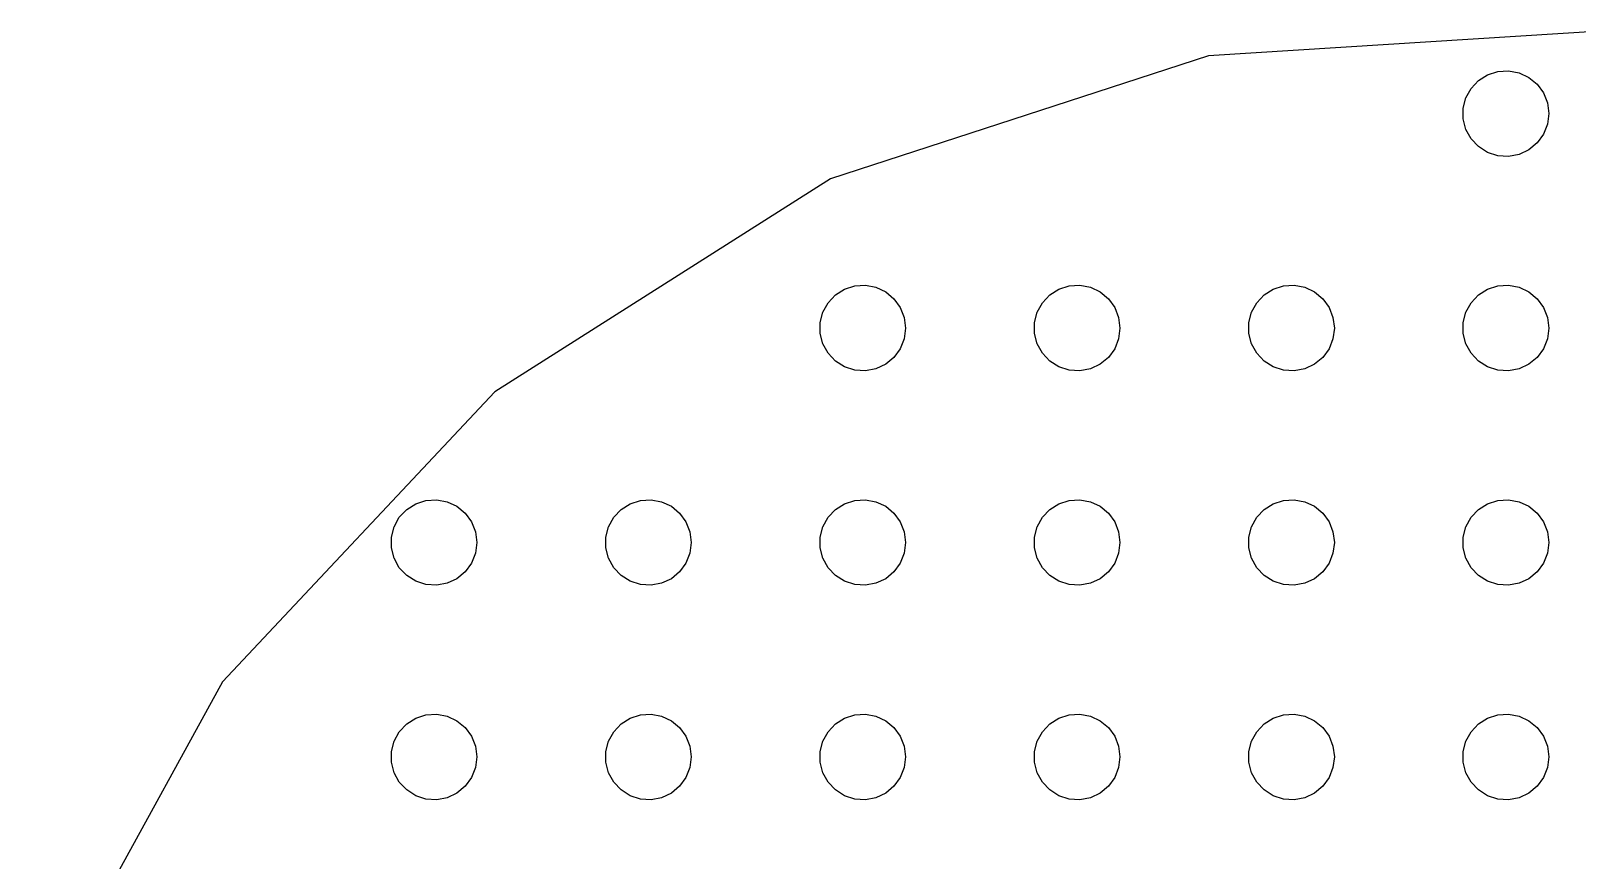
# Model space of a CAD drawing. Header units: metres. Extents: x -110 to 111, y -111 to 111.
# Drawn here: x -103.2 to 5, y 52.8 to 110.8 of the extents above; entities that cross this region are included whole.
import ezdxf

# ---------------------------------------------------------------- set-up
doc = ezdxf.new("R2010")
doc.units = ezdxf.units.M

msp = doc.modelspace()

# ---------------------------------------------------------------- linework, layer by layer
for p, q in [((6.96974, 110.781), (-20.7993, 109.034)), ((-20.7993, 109.034), (-47.2615, 100.436)), ((-2.42705, 106.763), (-1.91226, 107.312)), ((-1.91226, 107.312), (-1.27733, 107.714)), ((-1.27733, 107.714), (-0.56213, 107.947)), ((-0.56213, 107.947), (0.18837, 107.994)), ((0.18837, 107.994), (0.92705, 107.853)), ((0.92705, 107.853), (1.60747, 107.533)), ((1.60747, 107.533), (2.1869, 107.054)), ((-2.97633, 105.376), (-2.78932, 106.104)), ((-2.78932, 106.104), (-2.42705, 106.763)), ((2.1869, 107.054), (2.62891, 106.445)), ((2.62891, 106.445), (2.90575, 105.746)), ((-2.97633, 104.624), (-2.97633, 105.376)), ((2.90575, 105.746), (3, 105)), ((3, 105), (2.90575, 104.254)), ((-2.78932, 103.896), (-2.97633, 104.624)), ((-2.42705, 103.237), (-2.78932, 103.896)), ((2.90575, 104.254), (2.62891, 103.555)), ((-1.91226, 102.688), (-2.42705, 103.237)), ((2.1869, 102.946), (1.60747, 102.467)), ((2.62891, 103.555), (2.1869, 102.946)), ((-1.27733, 102.286), (-1.91226, 102.688)), ((-0.56213, 102.053), (-1.27733, 102.286)), ((0.18837, 102.006), (-0.56213, 102.053)), ((0.92705, 102.147), (0.18837, 102.006)), ((1.60747, 102.467), (0.92705, 102.147)), ((-47.2615, 100.436), (-70.7541, 85.527)), ((-47.427, 91.7634), (-46.9123, 92.3115)), ((-46.9123, 92.3115), (-46.2773, 92.7145)), ((-46.2773, 92.7145), (-45.5621, 92.9469)), ((-45.5621, 92.9469), (-44.8116, 92.9941)), ((-44.8116, 92.9941), (-44.0729, 92.8532)), ((-44.0729, 92.8532), (-43.3925, 92.533)), ((-43.3925, 92.533), (-42.8131, 92.0536)), ((-42.8131, 92.0536), (-42.3711, 91.4453)), ((-32.427, 91.7634), (-31.9123, 92.3115)), ((-31.9123, 92.3115), (-31.2773, 92.7145)), ((-31.2773, 92.7145), (-30.5621, 92.9469)), ((-30.5621, 92.9469), (-29.8116, 92.9941)), ((-29.8116, 92.9941), (-29.0729, 92.8532)), ((-29.0729, 92.8532), (-28.3925, 92.533)), ((-28.3925, 92.533), (-27.8131, 92.0536)), ((-27.8131, 92.0536), (-27.3711, 91.4453)), ((-17.427, 91.7634), (-16.9123, 92.3115)), ((-16.9123, 92.3115), (-16.2773, 92.7145)), ((-16.2773, 92.7145), (-15.5621, 92.9469)), ((-15.5621, 92.9469), (-14.8116, 92.9941)), ((-14.8116, 92.9941), (-14.0729, 92.8532)), ((-14.0729, 92.8532), (-13.3925, 92.533)), ((-13.3925, 92.533), (-12.8131, 92.0536)), ((-12.8131, 92.0536), (-12.3711, 91.4453)), ((-2.42705, 91.7634), (-1.91226, 92.3115)), ((-1.91226, 92.3115), (-1.27733, 92.7145)), ((-1.27733, 92.7145), (-0.56213, 92.9469)), ((-0.56213, 92.9469), (0.18837, 92.9941)), ((0.18837, 92.9941), (0.92705, 92.8532)), ((0.92705, 92.8532), (1.60747, 92.533)), ((1.60747, 92.533), (2.1869, 92.0536)), ((2.1869, 92.0536), (2.62891, 91.4453)), ((-47.9763, 90.376), (-47.7893, 91.1044)), ((-47.7893, 91.1044), (-47.427, 91.7634)), ((-42.3711, 91.4453), (-42.0942, 90.7461)), ((-32.9763, 90.376), (-32.7893, 91.1044)), ((-32.7893, 91.1044), (-32.427, 91.7634)), ((-27.3711, 91.4453), (-27.0942, 90.7461)), ((-17.9763, 90.376), (-17.7893, 91.1044)), ((-17.7893, 91.1044), (-17.427, 91.7634)), ((-12.3711, 91.4453), (-12.0942, 90.7461)), ((-2.97633, 90.376), (-2.78932, 91.1044)), ((-2.78932, 91.1044), (-2.42705, 91.7634)), ((2.62891, 91.4453), (2.90575, 90.7461)), ((-47.9763, 89.624), (-47.9763, 90.376)), ((-42.0942, 90.7461), (-42, 90)), ((-42, 90), (-42.0942, 89.2539)), ((-32.9763, 89.624), (-32.9763, 90.376)), ((-27.0942, 90.7461), (-27, 90)), ((-27, 90), (-27.0942, 89.2539)), ((-17.9763, 89.624), (-17.9763, 90.376)), ((-12.0942, 90.7461), (-12, 90)), ((-12, 90), (-12.0942, 89.2539)), ((-2.97633, 89.624), (-2.97633, 90.376)), ((2.90575, 90.7461), (3, 90)), ((3, 90), (2.90575, 89.2539)), ((-47.7893, 88.8956), (-47.9763, 89.624)), ((-47.427, 88.2366), (-47.7893, 88.8956)), ((-42.0942, 89.2539), (-42.3711, 88.5547)), ((-32.7893, 88.8956), (-32.9763, 89.624)), ((-32.427, 88.2366), (-32.7893, 88.8956)), ((-27.0942, 89.2539), (-27.3711, 88.5547)), ((-17.7893, 88.8956), (-17.9763, 89.624)), ((-17.427, 88.2366), (-17.7893, 88.8956)), ((-12.0942, 89.2539), (-12.3711, 88.5547)), ((-2.78932, 88.8956), (-2.97633, 89.624)), ((-2.42705, 88.2366), (-2.78932, 88.8956)), ((2.90575, 89.2539), (2.62891, 88.5547)), ((-46.9123, 87.6885), (-47.427, 88.2366)), ((-46.2773, 87.2855), (-46.9123, 87.6885)), ((-42.8131, 87.9464), (-43.3925, 87.467)), ((-42.3711, 88.5547), (-42.8131, 87.9464)), ((-31.9123, 87.6885), (-32.427, 88.2366)), ((-31.2773, 87.2855), (-31.9123, 87.6885)), ((-27.8131, 87.9464), (-28.3925, 87.467)), ((-27.3711, 88.5547), (-27.8131, 87.9464)), ((-16.9123, 87.6885), (-17.427, 88.2366)), ((-16.2773, 87.2855), (-16.9123, 87.6885)), ((-12.8131, 87.9464), (-13.3925, 87.467)), ((-12.3711, 88.5547), (-12.8131, 87.9464)), ((-1.91226, 87.6885), (-2.42705, 88.2366)), ((-1.27733, 87.2855), (-1.91226, 87.6885)), ((2.1869, 87.9464), (1.60747, 87.467)), ((2.62891, 88.5547), (2.1869, 87.9464)), ((-45.5621, 87.0531), (-46.2773, 87.2855)), ((-44.8116, 87.0059), (-45.5621, 87.0531)), ((-44.0729, 87.1468), (-44.8116, 87.0059)), ((-43.3925, 87.467), (-44.0729, 87.1468)), ((-30.5621, 87.0531), (-31.2773, 87.2855)), ((-29.8116, 87.0059), (-30.5621, 87.0531)), ((-29.0729, 87.1468), (-29.8116, 87.0059)), ((-28.3925, 87.467), (-29.0729, 87.1468)), ((-15.5621, 87.0531), (-16.2773, 87.2855)), ((-14.8116, 87.0059), (-15.5621, 87.0531)), ((-14.0729, 87.1468), (-14.8116, 87.0059)), ((-13.3925, 87.467), (-14.0729, 87.1468)), ((-0.56213, 87.0531), (-1.27733, 87.2855)), ((0.18837, 87.0059), (-0.56213, 87.0531)), ((0.92705, 87.1468), (0.18837, 87.0059)), ((1.60747, 87.467), (0.92705, 87.1468)), ((-70.7541, 85.527), (-89.8009, 65.2442)), ((-76.2773, 77.7145), (-75.5621, 77.9469)), ((-75.5621, 77.9469), (-74.8116, 77.9941)), ((-74.8116, 77.9941), (-74.073, 77.8532)), ((-61.2773, 77.7145), (-60.5621, 77.9469)), ((-60.5621, 77.9469), (-59.8116, 77.9941)), ((-59.8116, 77.9941), (-59.0729, 77.8532)), ((-46.2773, 77.7145), (-45.5621, 77.9469)), ((-45.5621, 77.9469), (-44.8116, 77.9941)), ((-44.8116, 77.9941), (-44.0729, 77.8532)), ((-31.2773, 77.7145), (-30.5621, 77.9469)), ((-30.5621, 77.9469), (-29.8116, 77.9941)), ((-29.8116, 77.9941), (-29.0729, 77.8532)), ((-16.2773, 77.7145), (-15.5621, 77.9469)), ((-15.5621, 77.9469), (-14.8116, 77.9941)), ((-14.8116, 77.9941), (-14.0729, 77.8532)), ((-1.27733, 77.7145), (-0.56213, 77.9469)), ((-0.56213, 77.9469), (0.18837, 77.9941)), ((0.18837, 77.9941), (0.92705, 77.8532)), ((-77.427, 76.7634), (-76.9123, 77.3115)), ((-76.9123, 77.3115), (-76.2773, 77.7145)), ((-74.073, 77.8532), (-73.3925, 77.533)), ((-73.3925, 77.533), (-72.8131, 77.0536)), ((-72.8131, 77.0536), (-72.3711, 76.4453)), ((-62.427, 76.7634), (-61.9123, 77.3115)), ((-61.9123, 77.3115), (-61.2773, 77.7145)), ((-59.0729, 77.8532), (-58.3925, 77.533)), ((-58.3925, 77.533), (-57.8131, 77.0536)), ((-57.8131, 77.0536), (-57.3711, 76.4453)), ((-47.427, 76.7634), (-46.9123, 77.3115)), ((-46.9123, 77.3115), (-46.2773, 77.7145)), ((-44.0729, 77.8532), (-43.3925, 77.533)), ((-43.3925, 77.533), (-42.8131, 77.0536)), ((-42.8131, 77.0536), (-42.3711, 76.4453)), ((-32.427, 76.7634), (-31.9123, 77.3115)), ((-31.9123, 77.3115), (-31.2773, 77.7145)), ((-29.0729, 77.8532), (-28.3925, 77.533)), ((-28.3925, 77.533), (-27.8131, 77.0536)), ((-27.8131, 77.0536), (-27.3711, 76.4453)), ((-17.427, 76.7634), (-16.9123, 77.3115)), ((-16.9123, 77.3115), (-16.2773, 77.7145)), ((-14.0729, 77.8532), (-13.3925, 77.533)), ((-13.3925, 77.533), (-12.8131, 77.0536)), ((-12.8131, 77.0536), (-12.3711, 76.4453)), ((-2.42705, 76.7634), (-1.91226, 77.3115)), ((-1.91226, 77.3115), (-1.27733, 77.7145)), ((0.92705, 77.8532), (1.60747, 77.533)), ((1.60747, 77.533), (2.1869, 77.0536)), ((2.1869, 77.0536), (2.62891, 76.4453)), ((-77.9763, 75.376), (-77.7893, 76.1044)), ((-77.7893, 76.1044), (-77.427, 76.7634)), ((-72.3711, 76.4453), (-72.0943, 75.7461)), ((-72.0943, 75.7461), (-72, 75)), ((-62.9763, 75.376), (-62.7893, 76.1044)), ((-62.7893, 76.1044), (-62.427, 76.7634)), ((-57.3711, 76.4453), (-57.0942, 75.7461)), ((-57.0942, 75.7461), (-57, 75)), ((-47.9763, 75.376), (-47.7893, 76.1044)), ((-47.7893, 76.1044), (-47.427, 76.7634)), ((-42.3711, 76.4453), (-42.0942, 75.7461)), ((-42.0942, 75.7461), (-42, 75)), ((-32.9763, 75.376), (-32.7893, 76.1044)), ((-32.7893, 76.1044), (-32.427, 76.7634)), ((-27.3711, 76.4453), (-27.0942, 75.7461)), ((-27.0942, 75.7461), (-27, 75)), ((-17.9763, 75.376), (-17.7893, 76.1044)), ((-17.7893, 76.1044), (-17.427, 76.7634)), ((-12.3711, 76.4453), (-12.0942, 75.7461)), ((-12.0942, 75.7461), (-12, 75)), ((-2.97633, 75.376), (-2.78932, 76.1044)), ((-2.78932, 76.1044), (-2.42705, 76.7634)), ((2.62891, 76.4453), (2.90575, 75.7461)), ((2.90575, 75.7461), (3, 75)), ((-77.9763, 74.624), (-77.9763, 75.376)), ((-72, 75), (-72.0943, 74.2539)), ((-62.9763, 74.624), (-62.9763, 75.376)), ((-57, 75), (-57.0942, 74.2539)), ((-47.9763, 74.624), (-47.9763, 75.376)), ((-42, 75), (-42.0942, 74.2539)), ((-32.9763, 74.624), (-32.9763, 75.376)), ((-27, 75), (-27.0942, 74.2539)), ((-17.9763, 74.624), (-17.9763, 75.376)), ((-12, 75), (-12.0942, 74.2539)), ((-2.97633, 74.624), (-2.97633, 75.376)), ((3, 75), (2.90575, 74.2539)), ((-77.7893, 73.8956), (-77.9763, 74.624)), ((-77.427, 73.2366), (-77.7893, 73.8956)), ((-72.0943, 74.2539), (-72.3711, 73.5547)), ((-62.7893, 73.8956), (-62.9763, 74.624)), ((-62.427, 73.2366), (-62.7893, 73.8956)), ((-57.0942, 74.2539), (-57.3711, 73.5547)), ((-47.7893, 73.8956), (-47.9763, 74.624)), ((-47.427, 73.2366), (-47.7893, 73.8956)), ((-42.0942, 74.2539), (-42.3711, 73.5547)), ((-32.7893, 73.8956), (-32.9763, 74.624)), ((-32.427, 73.2366), (-32.7893, 73.8956)), ((-27.0942, 74.2539), (-27.3711, 73.5547)), ((-17.7893, 73.8956), (-17.9763, 74.624)), ((-17.427, 73.2366), (-17.7893, 73.8956)), ((-12.0942, 74.2539), (-12.3711, 73.5547)), ((-2.78932, 73.8956), (-2.97633, 74.624)), ((-2.42705, 73.2366), (-2.78932, 73.8956)), ((2.90575, 74.2539), (2.62891, 73.5547)), ((-76.9123, 72.6885), (-77.427, 73.2366)), ((-76.2773, 72.2855), (-76.9123, 72.6885)), ((-72.8131, 72.9464), (-73.3925, 72.467)), ((-72.3711, 73.5547), (-72.8131, 72.9464)), ((-61.9123, 72.6885), (-62.427, 73.2366)), ((-61.2773, 72.2855), (-61.9123, 72.6885)), ((-57.8131, 72.9464), (-58.3925, 72.467)), ((-57.3711, 73.5547), (-57.8131, 72.9464)), ((-46.9123, 72.6885), (-47.427, 73.2366)), ((-46.2773, 72.2855), (-46.9123, 72.6885)), ((-42.8131, 72.9464), (-43.3925, 72.467)), ((-42.3711, 73.5547), (-42.8131, 72.9464)), ((-31.9123, 72.6885), (-32.427, 73.2366)), ((-31.2773, 72.2855), (-31.9123, 72.6885)), ((-27.8131, 72.9464), (-28.3925, 72.467)), ((-27.3711, 73.5547), (-27.8131, 72.9464)), ((-16.9123, 72.6885), (-17.427, 73.2366)), ((-16.2773, 72.2855), (-16.9123, 72.6885)), ((-12.8131, 72.9464), (-13.3925, 72.467)), ((-12.3711, 73.5547), (-12.8131, 72.9464)), ((-1.91226, 72.6885), (-2.42705, 73.2366)), ((-1.27733, 72.2855), (-1.91226, 72.6885)), ((2.1869, 72.9464), (1.60747, 72.467)), ((2.62891, 73.5547), (2.1869, 72.9464)), ((-75.5621, 72.0531), (-76.2773, 72.2855)), ((-74.8116, 72.0059), (-75.5621, 72.0531)), ((-74.073, 72.1468), (-74.8116, 72.0059)), ((-73.3925, 72.467), (-74.073, 72.1468)), ((-60.5621, 72.0531), (-61.2773, 72.2855)), ((-59.8116, 72.0059), (-60.5621, 72.0531)), ((-59.0729, 72.1468), (-59.8116, 72.0059)), ((-58.3925, 72.467), (-59.0729, 72.1468)), ((-45.5621, 72.0531), (-46.2773, 72.2855)), ((-44.8116, 72.0059), (-45.5621, 72.0531)), ((-44.0729, 72.1468), (-44.8116, 72.0059)), ((-43.3925, 72.467), (-44.0729, 72.1468)), ((-30.5621, 72.0531), (-31.2773, 72.2855)), ((-29.8116, 72.0059), (-30.5621, 72.0531)), ((-29.0729, 72.1468), (-29.8116, 72.0059)), ((-28.3925, 72.467), (-29.0729, 72.1468)), ((-15.5621, 72.0531), (-16.2773, 72.2855)), ((-14.8116, 72.0059), (-15.5621, 72.0531)), ((-14.0729, 72.1468), (-14.8116, 72.0059)), ((-13.3925, 72.467), (-14.0729, 72.1468)), ((-0.56213, 72.0531), (-1.27733, 72.2855)), ((0.18837, 72.0059), (-0.56213, 72.0531)), ((0.92705, 72.1468), (0.18837, 72.0059)), ((1.60747, 72.467), (0.92705, 72.1468)), ((-89.8009, 65.2442), (-103.205, 40.8618)), ((-76.2773, 62.7145), (-75.5621, 62.9469)), ((-75.5621, 62.9469), (-74.8116, 62.9941)), ((-74.8116, 62.9941), (-74.073, 62.8532)), ((-74.073, 62.8532), (-73.3925, 62.533)), ((-61.2773, 62.7145), (-60.5621, 62.9469)), ((-60.5621, 62.9469), (-59.8116, 62.9941)), ((-59.8116, 62.9941), (-59.0729, 62.8532)), ((-59.0729, 62.8532), (-58.3925, 62.533)), ((-46.2773, 62.7145), (-45.5621, 62.9469)), ((-45.5621, 62.9469), (-44.8116, 62.9941)), ((-44.8116, 62.9941), (-44.0729, 62.8532)), ((-44.0729, 62.8532), (-43.3925, 62.533)), ((-31.2773, 62.7145), (-30.5621, 62.9469)), ((-30.5621, 62.9469), (-29.8116, 62.9941)), ((-29.8116, 62.9941), (-29.0729, 62.8532)), ((-29.0729, 62.8532), (-28.3925, 62.533)), ((-16.2773, 62.7145), (-15.5621, 62.9469)), ((-15.5621, 62.9469), (-14.8116, 62.9941)), ((-14.8116, 62.9941), (-14.0729, 62.8532)), ((-14.0729, 62.8532), (-13.3925, 62.533)), ((-1.27733, 62.7145), (-0.56213, 62.9469)), ((-0.56213, 62.9469), (0.18837, 62.9941)), ((0.18837, 62.9941), (0.92705, 62.8532)), ((0.92705, 62.8532), (1.60747, 62.533)), ((-77.7893, 61.1044), (-77.427, 61.7634)), ((-77.427, 61.7634), (-76.9123, 62.3115)), ((-76.9123, 62.3115), (-76.2773, 62.7145)), ((-73.3925, 62.533), (-72.8131, 62.0536)), ((-72.8131, 62.0536), (-72.3711, 61.4453)), ((-62.7893, 61.1044), (-62.427, 61.7634)), ((-62.427, 61.7634), (-61.9123, 62.3115)), ((-61.9123, 62.3115), (-61.2773, 62.7145)), ((-58.3925, 62.533), (-57.8131, 62.0536)), ((-57.8131, 62.0536), (-57.3711, 61.4453)), ((-47.7893, 61.1044), (-47.427, 61.7634)), ((-47.427, 61.7634), (-46.9123, 62.3115)), ((-46.9123, 62.3115), (-46.2773, 62.7145)), ((-43.3925, 62.533), (-42.8131, 62.0536)), ((-42.8131, 62.0536), (-42.3711, 61.4453)), ((-32.7893, 61.1044), (-32.427, 61.7634)), ((-32.427, 61.7634), (-31.9123, 62.3115)), ((-31.9123, 62.3115), (-31.2773, 62.7145)), ((-28.3925, 62.533), (-27.8131, 62.0536)), ((-27.8131, 62.0536), (-27.3711, 61.4453)), ((-17.7893, 61.1044), (-17.427, 61.7634)), ((-17.427, 61.7634), (-16.9123, 62.3115)), ((-16.9123, 62.3115), (-16.2773, 62.7145)), ((-13.3925, 62.533), (-12.8131, 62.0536)), ((-12.8131, 62.0536), (-12.3711, 61.4453)), ((-2.78932, 61.1044), (-2.42705, 61.7634)), ((-2.42705, 61.7634), (-1.91226, 62.3115)), ((-1.91226, 62.3115), (-1.27733, 62.7145)), ((1.60747, 62.533), (2.1869, 62.0536)), ((2.1869, 62.0536), (2.62891, 61.4453)), ((-77.9763, 60.376), (-77.7893, 61.1044)), ((-72.3711, 61.4453), (-72.0943, 60.7461)), ((-72.0943, 60.7461), (-72, 60)), ((-62.9763, 60.376), (-62.7893, 61.1044)), ((-57.3711, 61.4453), (-57.0942, 60.7461)), ((-57.0942, 60.7461), (-57, 60)), ((-47.9763, 60.376), (-47.7893, 61.1044)), ((-42.3711, 61.4453), (-42.0942, 60.7461)), ((-42.0942, 60.7461), (-42, 60)), ((-32.9763, 60.376), (-32.7893, 61.1044)), ((-27.3711, 61.4453), (-27.0942, 60.7461)), ((-27.0942, 60.7461), (-27, 60)), ((-17.9763, 60.376), (-17.7893, 61.1044)), ((-12.3711, 61.4453), (-12.0942, 60.7461)), ((-12.0942, 60.7461), (-12, 60)), ((-2.97633, 60.376), (-2.78932, 61.1044)), ((2.62891, 61.4453), (2.90575, 60.7461)), ((2.90575, 60.7461), (3, 60)), ((-77.9763, 59.624), (-77.9763, 60.376)), ((-77.7893, 58.8956), (-77.9763, 59.624)), ((-72, 60), (-72.0943, 59.2539)), ((-62.9763, 59.624), (-62.9763, 60.376)), ((-62.7893, 58.8956), (-62.9763, 59.624)), ((-57, 60), (-57.0942, 59.2539)), ((-47.9763, 59.624), (-47.9763, 60.376)), ((-47.7893, 58.8956), (-47.9763, 59.624)), ((-42, 60), (-42.0942, 59.2539)), ((-32.9763, 59.624), (-32.9763, 60.376)), ((-32.7893, 58.8956), (-32.9763, 59.624)), ((-27, 60), (-27.0942, 59.2539)), ((-17.9763, 59.624), (-17.9763, 60.376)), ((-17.7893, 58.8956), (-17.9763, 59.624)), ((-12, 60), (-12.0942, 59.2539)), ((-2.97633, 59.624), (-2.97633, 60.376)), ((-2.78932, 58.8956), (-2.97633, 59.624)), ((3, 60), (2.90575, 59.2539)), ((-77.427, 58.2366), (-77.7893, 58.8956)), ((-72.3711, 58.5547), (-72.8131, 57.9464)), ((-72.0943, 59.2539), (-72.3711, 58.5547)), ((-62.427, 58.2366), (-62.7893, 58.8956)), ((-57.3711, 58.5547), (-57.8131, 57.9464)), ((-57.0942, 59.2539), (-57.3711, 58.5547)), ((-47.427, 58.2366), (-47.7893, 58.8956)), ((-42.3711, 58.5547), (-42.8131, 57.9464)), ((-42.0942, 59.2539), (-42.3711, 58.5547)), ((-32.427, 58.2366), (-32.7893, 58.8956)), ((-27.3711, 58.5547), (-27.8131, 57.9464)), ((-27.0942, 59.2539), (-27.3711, 58.5547)), ((-17.427, 58.2366), (-17.7893, 58.8956)), ((-12.3711, 58.5547), (-12.8131, 57.9464)), ((-12.0942, 59.2539), (-12.3711, 58.5547)), ((-2.42705, 58.2366), (-2.78932, 58.8956)), ((2.62891, 58.5547), (2.1869, 57.9464)), ((2.90575, 59.2539), (2.62891, 58.5547)), ((-76.9123, 57.6885), (-77.427, 58.2366)), ((-76.2773, 57.2855), (-76.9123, 57.6885)), ((-73.3925, 57.467), (-74.073, 57.1468)), ((-72.8131, 57.9464), (-73.3925, 57.467)), ((-61.9123, 57.6885), (-62.427, 58.2366)), ((-61.2773, 57.2855), (-61.9123, 57.6885)), ((-58.3925, 57.467), (-59.0729, 57.1468)), ((-57.8131, 57.9464), (-58.3925, 57.467)), ((-46.9123, 57.6885), (-47.427, 58.2366)), ((-46.2773, 57.2855), (-46.9123, 57.6885)), ((-43.3925, 57.467), (-44.0729, 57.1468)), ((-42.8131, 57.9464), (-43.3925, 57.467)), ((-31.9123, 57.6885), (-32.427, 58.2366)), ((-31.2773, 57.2855), (-31.9123, 57.6885)), ((-28.3925, 57.467), (-29.0729, 57.1468)), ((-27.8131, 57.9464), (-28.3925, 57.467)), ((-16.9123, 57.6885), (-17.427, 58.2366)), ((-16.2773, 57.2855), (-16.9123, 57.6885)), ((-13.3925, 57.467), (-14.0729, 57.1468)), ((-12.8131, 57.9464), (-13.3925, 57.467)), ((-1.91226, 57.6885), (-2.42705, 58.2366)), ((-1.27733, 57.2855), (-1.91226, 57.6885)), ((1.60747, 57.467), (0.92705, 57.1468)), ((2.1869, 57.9464), (1.60747, 57.467)), ((-75.5621, 57.0531), (-76.2773, 57.2855)), ((-74.8116, 57.0059), (-75.5621, 57.0531)), ((-74.073, 57.1468), (-74.8116, 57.0059)), ((-60.5621, 57.0531), (-61.2773, 57.2855)), ((-59.8116, 57.0059), (-60.5621, 57.0531)), ((-59.0729, 57.1468), (-59.8116, 57.0059)), ((-45.5621, 57.0531), (-46.2773, 57.2855)), ((-44.8116, 57.0059), (-45.5621, 57.0531)), ((-44.0729, 57.1468), (-44.8116, 57.0059)), ((-30.5621, 57.0531), (-31.2773, 57.2855)), ((-29.8116, 57.0059), (-30.5621, 57.0531)), ((-29.0729, 57.1468), (-29.8116, 57.0059)), ((-15.5621, 57.0531), (-16.2773, 57.2855)), ((-14.8116, 57.0059), (-15.5621, 57.0531)), ((-14.0729, 57.1468), (-14.8116, 57.0059)), ((-0.56213, 57.0531), (-1.27733, 57.2855)), ((0.18837, 57.0059), (-0.56213, 57.0531)), ((0.92705, 57.1468), (0.18837, 57.0059))]:
    msp.add_line(p, q)

doc.saveas('drawing.dxf')
